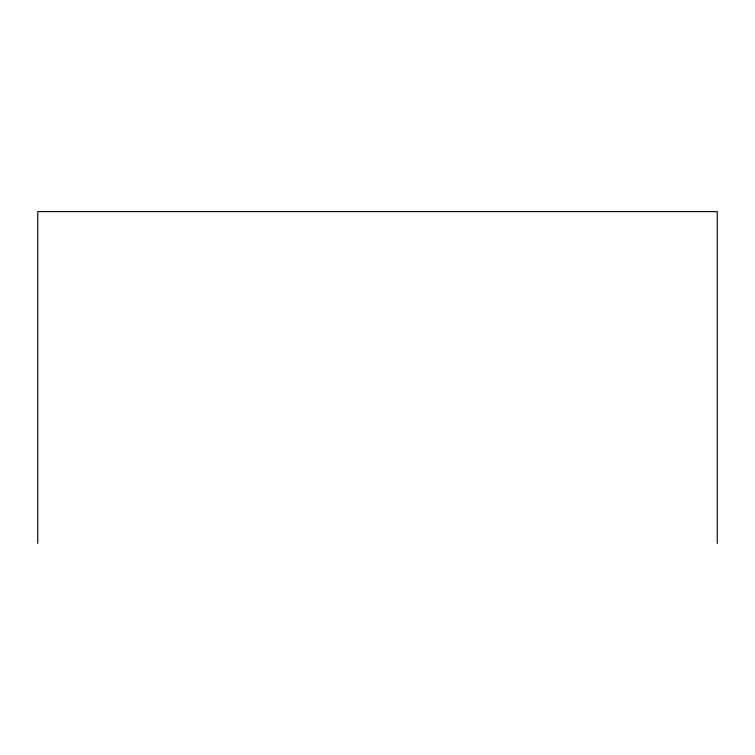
<?xml version="1.0" encoding="UTF-8"?>
<svg xmlns="http://www.w3.org/2000/svg" width="755" height="755" viewBox="0 0 755 755"><rect width="100%" height="100%" fill="white"/><g stroke="black" fill="none" stroke-linecap="round" stroke-linejoin="round"><path stroke-width="1.13" d="M717.25 543.383L717.25 211.617L37.75 211.617L37.75 543.383"/></g></svg>
